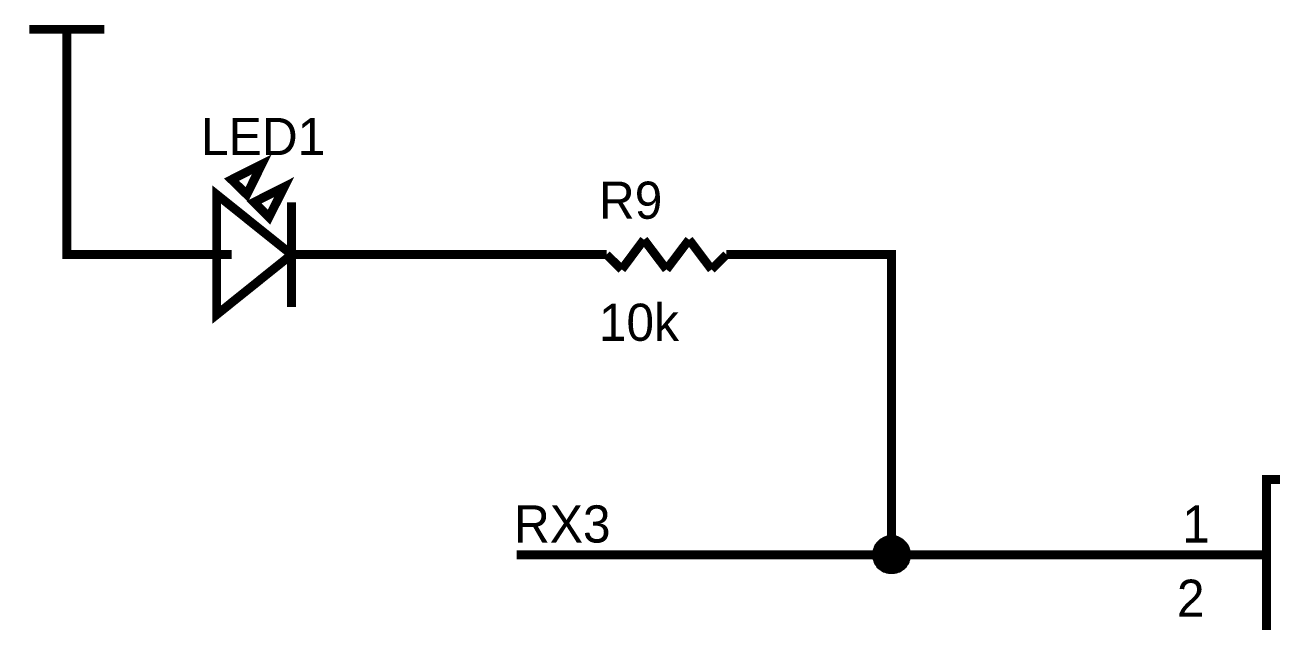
# Model space of a CAD drawing. Header units: millimetres. Extents: x 0 to 19, y 0 to 9.5.
# Drawn here: x 1.144 to 2.806, y 1.911 to 2.706 of the extents above; entities that cross this region are included whole.
import ezdxf

# ---------------------------------------------------------------- set-up
doc = ezdxf.new("R2010")
doc.units = ezdxf.units.MM
doc.header["$MEASUREMENT"] = 0
doc.layers.add('Sheet', color=255, linetype='Continuous')

msp = doc.modelspace()

# ---------------------------------------------------------------- linework, layer by layer
at = {"layer": 'Sheet'}
for points, const_width in [([(1.1504, 2.6999), (1.2503, 2.6999)], 0.0118), ([(1.2003, 2.5996), (1.2003, 2.6999)], 0.0118), ([(1.2003, 2.5996), (1.2003, 2.3998), (1.3002, 2.3998)], 0.0118), ([(1.5001, 2.3299), (1.5001, 2.4696)], 0.0118), ([(1.9404, 2.3799), (1.97, 2.4197)], 0.0118), ([(1.97, 2.4197), (2.0001, 2.3799)], 0.0118), ([(2.0001, 2.3799), (2.0302, 2.4197)], 0.0118), ([(2.0302, 2.4197), (2.0602, 2.3799)], 0.0118), ([(1.4002, 2.3998), (1.3002, 2.3998)], 0.0118), ([(1.42, 2.3998), (1.3904, 2.3998)], 0.0118), ([(1.5102, 2.3998), (1.4903, 2.3998)], 0.0118), ([(1.5001, 2.3998), (1.6004, 2.3998)], 0.0118), ([(1.6004, 2.3998), (1.9002, 2.3998)], 0.0118), ([(1.9201, 2.3998), (1.9002, 2.3998)], 0.0118), ([(1.9201, 2.3998), (1.9404, 2.3799)], 0.0118), ([(2.0602, 2.3799), (2.0801, 2.3998)], 0.0118), ([(2.0801, 2.3998), (2.1, 2.3998)], 0.0118), ([(2.1, 2.3998), (2.3003, 2.3998), (2.3003, 1.9997), (2.6, 1.9997)], 0.0118), ([(2.2804, 1.9997), (2.2804, 2.0005), (2.2804, 2.0019), (2.2808, 2.0027), (2.2808, 2.0036), (2.2808, 2.0045), (2.2813, 2.0058), (2.2817, 2.0067), (2.2822, 2.0076), (2.2822, 2.0085), (2.2826, 2.0094), (2.283, 2.0103), (2.2839, 2.0111), (2.2844, 2.0116), (2.2848, 2.0125), (2.2857, 2.0134), (2.2861, 2.0138), (2.287, 2.0147), (2.2875, 2.0151), (2.2883, 2.016), (2.2892, 2.0165), (2.2901, 2.0169), (2.2906, 2.0173), (2.2914, 2.0178), (2.2923, 2.0182), (2.2932, 2.0187), (2.2945, 2.0191), (2.2954, 2.0195), (2.2963, 2.0195), (2.2972, 2.0195), (2.2981, 2.02), (2.2994, 2.02), (2.3003, 2.02)], 0.0118), ([(2.2804, 1.9997), (2.2804, 2.0005), (2.2804, 2.0019), (2.2808, 2.0027), (2.2808, 2.0036), (2.2808, 2.0045), (2.2813, 2.0058), (2.2817, 2.0067), (2.2822, 2.0076), (2.2822, 2.0085), (2.2826, 2.0094), (2.283, 2.0103), (2.2839, 2.0111), (2.2844, 2.0116), (2.2848, 2.0125), (2.2857, 2.0134), (2.2861, 2.0138), (2.287, 2.0147), (2.2875, 2.0151), (2.2883, 2.016), (2.2892, 2.0165), (2.2901, 2.0169), (2.2906, 2.0173), (2.2914, 2.0178), (2.2923, 2.0182), (2.2932, 2.0187), (2.2945, 2.0191), (2.2954, 2.0195), (2.2963, 2.0195), (2.2972, 2.0195), (2.2981, 2.02), (2.2994, 2.02), (2.3003, 2.02)], 0.0118), ([(2.2804, 1.9997), (2.2804, 2.0005), (2.2804, 2.0019), (2.2808, 2.0027), (2.2808, 2.0036), (2.2808, 2.0045), (2.2813, 2.0058), (2.2817, 2.0067), (2.2822, 2.0076), (2.2822, 2.0085), (2.2826, 2.0094), (2.283, 2.0103), (2.2839, 2.0111), (2.2844, 2.0116), (2.2848, 2.0125), (2.2857, 2.0134), (2.2861, 2.0138), (2.287, 2.0147), (2.2875, 2.0151), (2.2883, 2.016), (2.2892, 2.0165), (2.2901, 2.0169), (2.2906, 2.0173), (2.2914, 2.0178), (2.2923, 2.0182), (2.2932, 2.0187), (2.2945, 2.0191), (2.2954, 2.0195), (2.2963, 2.0195), (2.2972, 2.0195), (2.2981, 2.02), (2.2994, 2.02), (2.3003, 2.02)], 0.0118), ([(2.2804, 1.9997), (2.2804, 2.0005), (2.2804, 2.0019), (2.2808, 2.0027), (2.2808, 2.0036), (2.2808, 2.0045), (2.2813, 2.0058), (2.2817, 2.0067), (2.2822, 2.0076), (2.2822, 2.0085), (2.2826, 2.0094), (2.283, 2.0103), (2.2839, 2.0111), (2.2844, 2.0116), (2.2848, 2.0125), (2.2857, 2.0134), (2.2861, 2.0138), (2.287, 2.0147), (2.2875, 2.0151), (2.2883, 2.016), (2.2892, 2.0165), (2.2901, 2.0169), (2.2906, 2.0173), (2.2914, 2.0178), (2.2923, 2.0182), (2.2932, 2.0187), (2.2945, 2.0191), (2.2954, 2.0195), (2.2963, 2.0195), (2.2972, 2.0195), (2.2981, 2.02), (2.2994, 2.02), (2.3003, 2.02)], 0.0118), ([(2.2804, 1.9997), (2.2804, 2.0005), (2.2804, 2.0019), (2.2808, 2.0027), (2.2808, 2.0036), (2.2808, 2.0045), (2.2813, 2.0058), (2.2817, 2.0067), (2.2822, 2.0076), (2.2822, 2.0085), (2.2826, 2.0094), (2.283, 2.0103), (2.2839, 2.0111), (2.2844, 2.0116), (2.2848, 2.0125), (2.2857, 2.0134), (2.2861, 2.0138), (2.287, 2.0147), (2.2875, 2.0151), (2.2883, 2.016), (2.2892, 2.0165), (2.2901, 2.0169), (2.2906, 2.0173), (2.2914, 2.0178), (2.2923, 2.0182), (2.2932, 2.0187), (2.2945, 2.0191), (2.2954, 2.0195), (2.2963, 2.0195), (2.2972, 2.0195), (2.2981, 2.02), (2.2994, 2.02), (2.3003, 2.02)], 0.0039), ([(2.2804, 1.9997), (2.2804, 2.0005), (2.2804, 2.0019), (2.2808, 2.0027), (2.2808, 2.0036), (2.2808, 2.0045), (2.2813, 2.0058), (2.2817, 2.0067), (2.2822, 2.0076), (2.2822, 2.0085), (2.2826, 2.0094), (2.283, 2.0103), (2.2839, 2.0111), (2.2844, 2.0116), (2.2848, 2.0125), (2.2857, 2.0134), (2.2861, 2.0138), (2.287, 2.0147), (2.2875, 2.0151), (2.2883, 2.016), (2.2892, 2.0165), (2.2901, 2.0169), (2.2906, 2.0173), (2.2914, 2.0178), (2.2923, 2.0182), (2.2932, 2.0187), (2.2945, 2.0191), (2.2954, 2.0195), (2.2963, 2.0195), (2.2972, 2.0195), (2.2981, 2.02), (2.2994, 2.02), (2.3003, 2.02)], 0.0039), ([(2.2804, 1.9997), (2.2804, 2.0005), (2.2804, 2.0019), (2.2808, 2.0027), (2.2808, 2.0036), (2.2808, 2.0045), (2.2813, 2.0058), (2.2817, 2.0067), (2.2822, 2.0076), (2.2822, 2.0085), (2.2826, 2.0094), (2.283, 2.0103), (2.2839, 2.0111), (2.2844, 2.0116), (2.2848, 2.0125), (2.2857, 2.0134), (2.2861, 2.0138), (2.287, 2.0147), (2.2875, 2.0151), (2.2883, 2.016), (2.2892, 2.0165), (2.2901, 2.0169), (2.2906, 2.0173), (2.2914, 2.0178), (2.2923, 2.0182), (2.2932, 2.0187), (2.2945, 2.0191), (2.2954, 2.0195), (2.2963, 2.0195), (2.2972, 2.0195), (2.2981, 2.02), (2.2994, 2.02), (2.3003, 2.02)], 0.0039), ([(2.2804, 1.9997), (2.2804, 2.0005), (2.2804, 2.0019), (2.2808, 2.0027), (2.2808, 2.0036), (2.2808, 2.0045), (2.2813, 2.0058), (2.2817, 2.0067), (2.2822, 2.0076), (2.2822, 2.0085), (2.2826, 2.0094), (2.283, 2.0103), (2.2839, 2.0111), (2.2844, 2.0116), (2.2848, 2.0125), (2.2857, 2.0134), (2.2861, 2.0138), (2.287, 2.0147), (2.2875, 2.0151), (2.2883, 2.016), (2.2892, 2.0165), (2.2901, 2.0169), (2.2906, 2.0173), (2.2914, 2.0178), (2.2923, 2.0182), (2.2932, 2.0187), (2.2945, 2.0191), (2.2954, 2.0195), (2.2963, 2.0195), (2.2972, 2.0195), (2.2981, 2.02), (2.2994, 2.02), (2.3003, 2.02)], 0.0039), ([(2.3003, 2.02), (2.3003, 2.02)], 0.0118), ([(2.3003, 2.02), (2.3012, 2.02), (2.3025, 2.02), (2.3034, 2.0195), (2.3043, 2.0195), (2.3051, 2.0195), (2.306, 2.0191), (2.3074, 2.0187), (2.3082, 2.0182), (2.3091, 2.0178), (2.31, 2.0173), (2.3105, 2.0169), (2.3113, 2.0165), (2.3122, 2.016), (2.3131, 2.0151), (2.3135, 2.0147), (2.3144, 2.0138), (2.3149, 2.0134), (2.3158, 2.0125), (2.3162, 2.0116), (2.3166, 2.0111), (2.3175, 2.0103), (2.318, 2.0094), (2.3184, 2.0085), (2.3184, 2.0076), (2.3189, 2.0067), (2.3193, 2.0058), (2.3197, 2.0045), (2.3197, 2.0036), (2.3197, 2.0027), (2.3202, 2.0019), (2.3202, 2.0005), (2.3202, 1.9997)], 0.0118), ([(2.3003, 2.02), (2.3003, 2.02)], 0.0118), ([(2.3003, 2.02), (2.3012, 2.02), (2.3025, 2.02), (2.3034, 2.0195), (2.3043, 2.0195), (2.3051, 2.0195), (2.306, 2.0191), (2.3074, 2.0187), (2.3082, 2.0182), (2.3091, 2.0178), (2.31, 2.0173), (2.3105, 2.0169), (2.3113, 2.0165), (2.3122, 2.016), (2.3131, 2.0151), (2.3135, 2.0147), (2.3144, 2.0138), (2.3149, 2.0134), (2.3158, 2.0125), (2.3162, 2.0116), (2.3166, 2.0111), (2.3175, 2.0103), (2.318, 2.0094), (2.3184, 2.0085), (2.3184, 2.0076), (2.3189, 2.0067), (2.3193, 2.0058), (2.3197, 2.0045), (2.3197, 2.0036), (2.3197, 2.0027), (2.3202, 2.0019), (2.3202, 2.0005), (2.3202, 1.9997)], 0.0118), ([(2.3003, 2.02), (2.3003, 2.02)], 0.0118), ([(2.3003, 2.02), (2.3012, 2.02), (2.3025, 2.02), (2.3034, 2.0195), (2.3043, 2.0195), (2.3051, 2.0195), (2.306, 2.0191), (2.3074, 2.0187), (2.3082, 2.0182), (2.3091, 2.0178), (2.31, 2.0173), (2.3105, 2.0169), (2.3113, 2.0165), (2.3122, 2.016), (2.3131, 2.0151), (2.3135, 2.0147), (2.3144, 2.0138), (2.3149, 2.0134), (2.3158, 2.0125), (2.3162, 2.0116), (2.3166, 2.0111), (2.3175, 2.0103), (2.318, 2.0094), (2.3184, 2.0085), (2.3184, 2.0076), (2.3189, 2.0067), (2.3193, 2.0058), (2.3197, 2.0045), (2.3197, 2.0036), (2.3197, 2.0027), (2.3202, 2.0019), (2.3202, 2.0005), (2.3202, 1.9997)], 0.0118), ([(2.3003, 2.02), (2.3003, 2.02)], 0.0118), ([(2.3003, 2.02), (2.3012, 2.02), (2.3025, 2.02), (2.3034, 2.0195), (2.3043, 2.0195), (2.3051, 2.0195), (2.306, 2.0191), (2.3074, 2.0187), (2.3082, 2.0182), (2.3091, 2.0178), (2.31, 2.0173), (2.3105, 2.0169), (2.3113, 2.0165), (2.3122, 2.016), (2.3131, 2.0151), (2.3135, 2.0147), (2.3144, 2.0138), (2.3149, 2.0134), (2.3158, 2.0125), (2.3162, 2.0116), (2.3166, 2.0111), (2.3175, 2.0103), (2.318, 2.0094), (2.3184, 2.0085), (2.3184, 2.0076), (2.3189, 2.0067), (2.3193, 2.0058), (2.3197, 2.0045), (2.3197, 2.0036), (2.3197, 2.0027), (2.3202, 2.0019), (2.3202, 2.0005), (2.3202, 1.9997)], 0.0118), ([(2.3003, 2.02), (2.3003, 2.02)], 0.0039), ([(2.3003, 2.02), (2.3012, 2.02), (2.3025, 2.02), (2.3034, 2.0195), (2.3043, 2.0195), (2.3051, 2.0195), (2.306, 2.0191), (2.3074, 2.0187), (2.3082, 2.0182), (2.3091, 2.0178), (2.31, 2.0173), (2.3105, 2.0169), (2.3113, 2.0165), (2.3122, 2.016), (2.3131, 2.0151), (2.3135, 2.0147), (2.3144, 2.0138), (2.3149, 2.0134), (2.3158, 2.0125), (2.3162, 2.0116), (2.3166, 2.0111), (2.3175, 2.0103), (2.318, 2.0094), (2.3184, 2.0085), (2.3184, 2.0076), (2.3189, 2.0067), (2.3193, 2.0058), (2.3197, 2.0045), (2.3197, 2.0036), (2.3197, 2.0027), (2.3202, 2.0019), (2.3202, 2.0005), (2.3202, 1.9997)], 0.0039), ([(2.3003, 2.02), (2.3003, 2.02)], 0.0039), ([(2.3003, 2.02), (2.3012, 2.02), (2.3025, 2.02), (2.3034, 2.0195), (2.3043, 2.0195), (2.3051, 2.0195), (2.306, 2.0191), (2.3074, 2.0187), (2.3082, 2.0182), (2.3091, 2.0178), (2.31, 2.0173), (2.3105, 2.0169), (2.3113, 2.0165), (2.3122, 2.016), (2.3131, 2.0151), (2.3135, 2.0147), (2.3144, 2.0138), (2.3149, 2.0134), (2.3158, 2.0125), (2.3162, 2.0116), (2.3166, 2.0111), (2.3175, 2.0103), (2.318, 2.0094), (2.3184, 2.0085), (2.3184, 2.0076), (2.3189, 2.0067), (2.3193, 2.0058), (2.3197, 2.0045), (2.3197, 2.0036), (2.3197, 2.0027), (2.3202, 2.0019), (2.3202, 2.0005), (2.3202, 1.9997)], 0.0039), ([(2.3003, 2.02), (2.3003, 2.02)], 0.0039), ([(2.3003, 2.02), (2.3012, 2.02), (2.3025, 2.02), (2.3034, 2.0195), (2.3043, 2.0195), (2.3051, 2.0195), (2.306, 2.0191), (2.3074, 2.0187), (2.3082, 2.0182), (2.3091, 2.0178), (2.31, 2.0173), (2.3105, 2.0169), (2.3113, 2.0165), (2.3122, 2.016), (2.3131, 2.0151), (2.3135, 2.0147), (2.3144, 2.0138), (2.3149, 2.0134), (2.3158, 2.0125), (2.3162, 2.0116), (2.3166, 2.0111), (2.3175, 2.0103), (2.318, 2.0094), (2.3184, 2.0085), (2.3184, 2.0076), (2.3189, 2.0067), (2.3193, 2.0058), (2.3197, 2.0045), (2.3197, 2.0036), (2.3197, 2.0027), (2.3202, 2.0019), (2.3202, 2.0005), (2.3202, 1.9997)], 0.0039), ([(2.3003, 2.02), (2.3003, 2.02)], 0.0039), ([(2.3003, 2.02), (2.3012, 2.02), (2.3025, 2.02), (2.3034, 2.0195), (2.3043, 2.0195), (2.3051, 2.0195), (2.306, 2.0191), (2.3074, 2.0187), (2.3082, 2.0182), (2.3091, 2.0178), (2.31, 2.0173), (2.3105, 2.0169), (2.3113, 2.0165), (2.3122, 2.016), (2.3131, 2.0151), (2.3135, 2.0147), (2.3144, 2.0138), (2.3149, 2.0134), (2.3158, 2.0125), (2.3162, 2.0116), (2.3166, 2.0111), (2.3175, 2.0103), (2.318, 2.0094), (2.3184, 2.0085), (2.3184, 2.0076), (2.3189, 2.0067), (2.3193, 2.0058), (2.3197, 2.0045), (2.3197, 2.0036), (2.3197, 2.0027), (2.3202, 2.0019), (2.3202, 2.0005), (2.3202, 1.9997)], 0.0039), ([(2.3003, 1.9997), (1.8003, 1.9997)], 0.0118), ([(2.3003, 1.9798), (2.2994, 1.9798), (2.2981, 1.9798), (2.2972, 1.9802), (2.2963, 1.9802), (2.2954, 1.9802), (2.2945, 1.9806), (2.2932, 1.9811), (2.2923, 1.9815), (2.2914, 1.9815), (2.2906, 1.982), (2.2901, 1.9824), (2.2892, 1.9833), (2.2883, 1.9837), (2.2875, 1.9842), (2.287, 1.9851), (2.2861, 1.9855), (2.2857, 1.9864), (2.2848, 1.9868), (2.2844, 1.9877), (2.2839, 1.9886), (2.283, 1.9895), (2.2826, 1.9899), (2.2822, 1.9908), (2.2822, 1.9917), (2.2817, 1.9926), (2.2813, 1.9939), (2.2808, 1.9948), (2.2808, 1.9957), (2.2808, 1.9966), (2.2804, 1.9974), (2.2804, 1.9988), (2.2804, 1.9997)], 0.0118), ([(2.2804, 1.9997), (2.2804, 1.9997)], 0.0118), ([(2.3003, 1.9798), (2.2994, 1.9798), (2.2981, 1.9798), (2.2972, 1.9802), (2.2963, 1.9802), (2.2954, 1.9802), (2.2945, 1.9806), (2.2932, 1.9811), (2.2923, 1.9815), (2.2914, 1.9815), (2.2906, 1.982), (2.2901, 1.9824), (2.2892, 1.9833), (2.2883, 1.9837), (2.2875, 1.9842), (2.287, 1.9851), (2.2861, 1.9855), (2.2857, 1.9864), (2.2848, 1.9868), (2.2844, 1.9877), (2.2839, 1.9886), (2.283, 1.9895), (2.2826, 1.9899), (2.2822, 1.9908), (2.2822, 1.9917), (2.2817, 1.9926), (2.2813, 1.9939), (2.2808, 1.9948), (2.2808, 1.9957), (2.2808, 1.9966), (2.2804, 1.9974), (2.2804, 1.9988), (2.2804, 1.9997)], 0.0118), ([(2.2804, 1.9997), (2.2804, 1.9997)], 0.0118), ([(2.3003, 1.9798), (2.2994, 1.9798), (2.2981, 1.9798), (2.2972, 1.9802), (2.2963, 1.9802), (2.2954, 1.9802), (2.2945, 1.9806), (2.2932, 1.9811), (2.2923, 1.9815), (2.2914, 1.9815), (2.2906, 1.982), (2.2901, 1.9824), (2.2892, 1.9833), (2.2883, 1.9837), (2.2875, 1.9842), (2.287, 1.9851), (2.2861, 1.9855), (2.2857, 1.9864), (2.2848, 1.9868), (2.2844, 1.9877), (2.2839, 1.9886), (2.283, 1.9895), (2.2826, 1.9899), (2.2822, 1.9908), (2.2822, 1.9917), (2.2817, 1.9926), (2.2813, 1.9939), (2.2808, 1.9948), (2.2808, 1.9957), (2.2808, 1.9966), (2.2804, 1.9974), (2.2804, 1.9988), (2.2804, 1.9997)], 0.0118), ([(2.2804, 1.9997), (2.2804, 1.9997)], 0.0118), ([(2.3003, 1.9798), (2.2994, 1.9798), (2.2981, 1.9798), (2.2972, 1.9802), (2.2963, 1.9802), (2.2954, 1.9802), (2.2945, 1.9806), (2.2932, 1.9811), (2.2923, 1.9815), (2.2914, 1.9815), (2.2906, 1.982), (2.2901, 1.9824), (2.2892, 1.9833), (2.2883, 1.9837), (2.2875, 1.9842), (2.287, 1.9851), (2.2861, 1.9855), (2.2857, 1.9864), (2.2848, 1.9868), (2.2844, 1.9877), (2.2839, 1.9886), (2.283, 1.9895), (2.2826, 1.9899), (2.2822, 1.9908), (2.2822, 1.9917), (2.2817, 1.9926), (2.2813, 1.9939), (2.2808, 1.9948), (2.2808, 1.9957), (2.2808, 1.9966), (2.2804, 1.9974), (2.2804, 1.9988), (2.2804, 1.9997)], 0.0118), ([(2.2804, 1.9997), (2.2804, 1.9997)], 0.0118), ([(2.3003, 1.9798), (2.2994, 1.9798), (2.2981, 1.9798), (2.2972, 1.9802), (2.2963, 1.9802), (2.2954, 1.9802), (2.2945, 1.9806), (2.2932, 1.9811), (2.2923, 1.9815), (2.2914, 1.9815), (2.2906, 1.982), (2.2901, 1.9824), (2.2892, 1.9833), (2.2883, 1.9837), (2.2875, 1.9842), (2.287, 1.9851), (2.2861, 1.9855), (2.2857, 1.9864), (2.2848, 1.9868), (2.2844, 1.9877), (2.2839, 1.9886), (2.283, 1.9895), (2.2826, 1.9899), (2.2822, 1.9908), (2.2822, 1.9917), (2.2817, 1.9926), (2.2813, 1.9939), (2.2808, 1.9948), (2.2808, 1.9957), (2.2808, 1.9966), (2.2804, 1.9974), (2.2804, 1.9988), (2.2804, 1.9997)], 0.0039), ([(2.2804, 1.9997), (2.2804, 1.9997)], 0.0039), ([(2.3003, 1.9798), (2.2994, 1.9798), (2.2981, 1.9798), (2.2972, 1.9802), (2.2963, 1.9802), (2.2954, 1.9802), (2.2945, 1.9806), (2.2932, 1.9811), (2.2923, 1.9815), (2.2914, 1.9815), (2.2906, 1.982), (2.2901, 1.9824), (2.2892, 1.9833), (2.2883, 1.9837), (2.2875, 1.9842), (2.287, 1.9851), (2.2861, 1.9855), (2.2857, 1.9864), (2.2848, 1.9868), (2.2844, 1.9877), (2.2839, 1.9886), (2.283, 1.9895), (2.2826, 1.9899), (2.2822, 1.9908), (2.2822, 1.9917), (2.2817, 1.9926), (2.2813, 1.9939), (2.2808, 1.9948), (2.2808, 1.9957), (2.2808, 1.9966), (2.2804, 1.9974), (2.2804, 1.9988), (2.2804, 1.9997)], 0.0039), ([(2.2804, 1.9997), (2.2804, 1.9997)], 0.0039), ([(2.3003, 1.9798), (2.2994, 1.9798), (2.2981, 1.9798), (2.2972, 1.9802), (2.2963, 1.9802), (2.2954, 1.9802), (2.2945, 1.9806), (2.2932, 1.9811), (2.2923, 1.9815), (2.2914, 1.9815), (2.2906, 1.982), (2.2901, 1.9824), (2.2892, 1.9833), (2.2883, 1.9837), (2.2875, 1.9842), (2.287, 1.9851), (2.2861, 1.9855), (2.2857, 1.9864), (2.2848, 1.9868), (2.2844, 1.9877), (2.2839, 1.9886), (2.283, 1.9895), (2.2826, 1.9899), (2.2822, 1.9908), (2.2822, 1.9917), (2.2817, 1.9926), (2.2813, 1.9939), (2.2808, 1.9948), (2.2808, 1.9957), (2.2808, 1.9966), (2.2804, 1.9974), (2.2804, 1.9988), (2.2804, 1.9997)], 0.0039), ([(2.2804, 1.9997), (2.2804, 1.9997)], 0.0039), ([(2.3003, 1.9798), (2.2994, 1.9798), (2.2981, 1.9798), (2.2972, 1.9802), (2.2963, 1.9802), (2.2954, 1.9802), (2.2945, 1.9806), (2.2932, 1.9811), (2.2923, 1.9815), (2.2914, 1.9815), (2.2906, 1.982), (2.2901, 1.9824), (2.2892, 1.9833), (2.2883, 1.9837), (2.2875, 1.9842), (2.287, 1.9851), (2.2861, 1.9855), (2.2857, 1.9864), (2.2848, 1.9868), (2.2844, 1.9877), (2.2839, 1.9886), (2.283, 1.9895), (2.2826, 1.9899), (2.2822, 1.9908), (2.2822, 1.9917), (2.2817, 1.9926), (2.2813, 1.9939), (2.2808, 1.9948), (2.2808, 1.9957), (2.2808, 1.9966), (2.2804, 1.9974), (2.2804, 1.9988), (2.2804, 1.9997)], 0.0039), ([(2.2804, 1.9997), (2.2804, 1.9997)], 0.0039), ([(2.3202, 1.9997), (2.3202, 1.9988), (2.3202, 1.9974), (2.3197, 1.9966), (2.3197, 1.9957), (2.3197, 1.9948), (2.3193, 1.9939), (2.3189, 1.9926), (2.3184, 1.9917), (2.3184, 1.9908), (2.318, 1.9899), (2.3175, 1.9895), (2.3166, 1.9886), (2.3162, 1.9877), (2.3158, 1.9868), (2.3149, 1.9864), (2.3144, 1.9855), (2.3135, 1.9851), (2.3131, 1.9842), (2.3122, 1.9837), (2.3113, 1.9833), (2.3105, 1.9824), (2.31, 1.982), (2.3091, 1.9815), (2.3082, 1.9815), (2.3074, 1.9811), (2.306, 1.9806), (2.3051, 1.9802), (2.3043, 1.9802), (2.3034, 1.9802), (2.3025, 1.9798), (2.3012, 1.9798), (2.3003, 1.9798)], 0.0118), ([(2.3202, 1.9997), (2.3202, 1.9988), (2.3202, 1.9974), (2.3197, 1.9966), (2.3197, 1.9957), (2.3197, 1.9948), (2.3193, 1.9939), (2.3189, 1.9926), (2.3184, 1.9917), (2.3184, 1.9908), (2.318, 1.9899), (2.3175, 1.9895), (2.3166, 1.9886), (2.3162, 1.9877), (2.3158, 1.9868), (2.3149, 1.9864), (2.3144, 1.9855), (2.3135, 1.9851), (2.3131, 1.9842), (2.3122, 1.9837), (2.3113, 1.9833), (2.3105, 1.9824), (2.31, 1.982), (2.3091, 1.9815), (2.3082, 1.9815), (2.3074, 1.9811), (2.306, 1.9806), (2.3051, 1.9802), (2.3043, 1.9802), (2.3034, 1.9802), (2.3025, 1.9798), (2.3012, 1.9798), (2.3003, 1.9798)], 0.0118), ([(2.3202, 1.9997), (2.3202, 1.9988), (2.3202, 1.9974), (2.3197, 1.9966), (2.3197, 1.9957), (2.3197, 1.9948), (2.3193, 1.9939), (2.3189, 1.9926), (2.3184, 1.9917), (2.3184, 1.9908), (2.318, 1.9899), (2.3175, 1.9895), (2.3166, 1.9886), (2.3162, 1.9877), (2.3158, 1.9868), (2.3149, 1.9864), (2.3144, 1.9855), (2.3135, 1.9851), (2.3131, 1.9842), (2.3122, 1.9837), (2.3113, 1.9833), (2.3105, 1.9824), (2.31, 1.982), (2.3091, 1.9815), (2.3082, 1.9815), (2.3074, 1.9811), (2.306, 1.9806), (2.3051, 1.9802), (2.3043, 1.9802), (2.3034, 1.9802), (2.3025, 1.9798), (2.3012, 1.9798), (2.3003, 1.9798)], 0.0118), ([(2.3202, 1.9997), (2.3202, 1.9988), (2.3202, 1.9974), (2.3197, 1.9966), (2.3197, 1.9957), (2.3197, 1.9948), (2.3193, 1.9939), (2.3189, 1.9926), (2.3184, 1.9917), (2.3184, 1.9908), (2.318, 1.9899), (2.3175, 1.9895), (2.3166, 1.9886), (2.3162, 1.9877), (2.3158, 1.9868), (2.3149, 1.9864), (2.3144, 1.9855), (2.3135, 1.9851), (2.3131, 1.9842), (2.3122, 1.9837), (2.3113, 1.9833), (2.3105, 1.9824), (2.31, 1.982), (2.3091, 1.9815), (2.3082, 1.9815), (2.3074, 1.9811), (2.306, 1.9806), (2.3051, 1.9802), (2.3043, 1.9802), (2.3034, 1.9802), (2.3025, 1.9798), (2.3012, 1.9798), (2.3003, 1.9798)], 0.0118), ([(2.3202, 1.9997), (2.3202, 1.9988), (2.3202, 1.9974), (2.3197, 1.9966), (2.3197, 1.9957), (2.3197, 1.9948), (2.3193, 1.9939), (2.3189, 1.9926), (2.3184, 1.9917), (2.3184, 1.9908), (2.318, 1.9899), (2.3175, 1.9895), (2.3166, 1.9886), (2.3162, 1.9877), (2.3158, 1.9868), (2.3149, 1.9864), (2.3144, 1.9855), (2.3135, 1.9851), (2.3131, 1.9842), (2.3122, 1.9837), (2.3113, 1.9833), (2.3105, 1.9824), (2.31, 1.982), (2.3091, 1.9815), (2.3082, 1.9815), (2.3074, 1.9811), (2.306, 1.9806), (2.3051, 1.9802), (2.3043, 1.9802), (2.3034, 1.9802), (2.3025, 1.9798), (2.3012, 1.9798), (2.3003, 1.9798)], 0.0039), ([(2.3202, 1.9997), (2.3202, 1.9988), (2.3202, 1.9974), (2.3197, 1.9966), (2.3197, 1.9957), (2.3197, 1.9948), (2.3193, 1.9939), (2.3189, 1.9926), (2.3184, 1.9917), (2.3184, 1.9908), (2.318, 1.9899), (2.3175, 1.9895), (2.3166, 1.9886), (2.3162, 1.9877), (2.3158, 1.9868), (2.3149, 1.9864), (2.3144, 1.9855), (2.3135, 1.9851), (2.3131, 1.9842), (2.3122, 1.9837), (2.3113, 1.9833), (2.3105, 1.9824), (2.31, 1.982), (2.3091, 1.9815), (2.3082, 1.9815), (2.3074, 1.9811), (2.306, 1.9806), (2.3051, 1.9802), (2.3043, 1.9802), (2.3034, 1.9802), (2.3025, 1.9798), (2.3012, 1.9798), (2.3003, 1.9798)], 0.0039), ([(2.3202, 1.9997), (2.3202, 1.9988), (2.3202, 1.9974), (2.3197, 1.9966), (2.3197, 1.9957), (2.3197, 1.9948), (2.3193, 1.9939), (2.3189, 1.9926), (2.3184, 1.9917), (2.3184, 1.9908), (2.318, 1.9899), (2.3175, 1.9895), (2.3166, 1.9886), (2.3162, 1.9877), (2.3158, 1.9868), (2.3149, 1.9864), (2.3144, 1.9855), (2.3135, 1.9851), (2.3131, 1.9842), (2.3122, 1.9837), (2.3113, 1.9833), (2.3105, 1.9824), (2.31, 1.982), (2.3091, 1.9815), (2.3082, 1.9815), (2.3074, 1.9811), (2.306, 1.9806), (2.3051, 1.9802), (2.3043, 1.9802), (2.3034, 1.9802), (2.3025, 1.9798), (2.3012, 1.9798), (2.3003, 1.9798)], 0.0039), ([(2.3202, 1.9997), (2.3202, 1.9988), (2.3202, 1.9974), (2.3197, 1.9966), (2.3197, 1.9957), (2.3197, 1.9948), (2.3193, 1.9939), (2.3189, 1.9926), (2.3184, 1.9917), (2.3184, 1.9908), (2.318, 1.9899), (2.3175, 1.9895), (2.3166, 1.9886), (2.3162, 1.9877), (2.3158, 1.9868), (2.3149, 1.9864), (2.3144, 1.9855), (2.3135, 1.9851), (2.3131, 1.9842), (2.3122, 1.9837), (2.3113, 1.9833), (2.3105, 1.9824), (2.31, 1.982), (2.3091, 1.9815), (2.3082, 1.9815), (2.3074, 1.9811), (2.306, 1.9806), (2.3051, 1.9802), (2.3043, 1.9802), (2.3034, 1.9802), (2.3025, 1.9798), (2.3012, 1.9798), (2.3003, 1.9798)], 0.0039), ([(2.3202, 1.9997), (2.3202, 1.9997), (2.3202, 1.9997), (2.3202, 1.9997), (2.3202, 1.9997), (2.3202, 1.9997), (2.3202, 1.9997), (2.3202, 1.9997), (2.3202, 1.9997), (2.3202, 1.9997), (2.3202, 1.9997), (2.3202, 1.9997), (2.3202, 1.9997), (2.3202, 1.9997), (2.3202, 1.9997), (2.3202, 1.9997), (2.3202, 1.9997), (2.3202, 1.9997), (2.3202, 1.9997), (2.3202, 1.9997), (2.3202, 1.9997), (2.3202, 1.9997), (2.3202, 1.9997), (2.3202, 1.9997), (2.3202, 1.9997), (2.3202, 1.9997), (2.3202, 1.9997), (2.3202, 1.9997), (2.3202, 1.9997), (2.3202, 1.9997), (2.3202, 1.9997), (2.3202, 1.9997), (2.3202, 1.9997)], 0.0118), ([(2.3202, 1.9997), (2.3202, 1.9997)], 0.0118), ([(2.3202, 1.9997), (2.3202, 1.9997), (2.3202, 1.9997), (2.3202, 1.9997), (2.3202, 1.9997), (2.3202, 1.9997), (2.3202, 1.9997), (2.3202, 1.9997), (2.3202, 1.9997), (2.3202, 1.9997), (2.3202, 1.9997), (2.3202, 1.9997), (2.3202, 1.9997), (2.3202, 1.9997), (2.3202, 1.9997), (2.3202, 1.9997), (2.3202, 1.9997), (2.3202, 1.9997), (2.3202, 1.9997), (2.3202, 1.9997), (2.3202, 1.9997), (2.3202, 1.9997), (2.3202, 1.9997), (2.3202, 1.9997), (2.3202, 1.9997), (2.3202, 1.9997), (2.3202, 1.9997), (2.3202, 1.9997), (2.3202, 1.9997), (2.3202, 1.9997), (2.3202, 1.9997), (2.3202, 1.9997), (2.3202, 1.9997)], 0.0118), ([(2.3202, 1.9997), (2.3202, 1.9997)], 0.0118), ([(2.3202, 1.9997), (2.3202, 1.9997), (2.3202, 1.9997), (2.3202, 1.9997), (2.3202, 1.9997), (2.3202, 1.9997), (2.3202, 1.9997), (2.3202, 1.9997), (2.3202, 1.9997), (2.3202, 1.9997), (2.3202, 1.9997), (2.3202, 1.9997), (2.3202, 1.9997), (2.3202, 1.9997), (2.3202, 1.9997), (2.3202, 1.9997), (2.3202, 1.9997), (2.3202, 1.9997), (2.3202, 1.9997), (2.3202, 1.9997), (2.3202, 1.9997), (2.3202, 1.9997), (2.3202, 1.9997), (2.3202, 1.9997), (2.3202, 1.9997), (2.3202, 1.9997), (2.3202, 1.9997), (2.3202, 1.9997), (2.3202, 1.9997), (2.3202, 1.9997), (2.3202, 1.9997), (2.3202, 1.9997), (2.3202, 1.9997)], 0.0118), ([(2.3202, 1.9997), (2.3202, 1.9997)], 0.0118), ([(2.3202, 1.9997), (2.3202, 1.9997), (2.3202, 1.9997), (2.3202, 1.9997), (2.3202, 1.9997), (2.3202, 1.9997), (2.3202, 1.9997), (2.3202, 1.9997), (2.3202, 1.9997), (2.3202, 1.9997), (2.3202, 1.9997), (2.3202, 1.9997), (2.3202, 1.9997), (2.3202, 1.9997), (2.3202, 1.9997), (2.3202, 1.9997), (2.3202, 1.9997), (2.3202, 1.9997), (2.3202, 1.9997), (2.3202, 1.9997), (2.3202, 1.9997), (2.3202, 1.9997), (2.3202, 1.9997), (2.3202, 1.9997), (2.3202, 1.9997), (2.3202, 1.9997), (2.3202, 1.9997), (2.3202, 1.9997), (2.3202, 1.9997), (2.3202, 1.9997), (2.3202, 1.9997), (2.3202, 1.9997), (2.3202, 1.9997)], 0.0118), ([(2.3202, 1.9997), (2.3202, 1.9997)], 0.0118), ([(2.3202, 1.9997), (2.3202, 1.9997), (2.3202, 1.9997), (2.3202, 1.9997), (2.3202, 1.9997), (2.3202, 1.9997), (2.3202, 1.9997), (2.3202, 1.9997), (2.3202, 1.9997), (2.3202, 1.9997), (2.3202, 1.9997), (2.3202, 1.9997), (2.3202, 1.9997), (2.3202, 1.9997), (2.3202, 1.9997), (2.3202, 1.9997), (2.3202, 1.9997), (2.3202, 1.9997), (2.3202, 1.9997), (2.3202, 1.9997), (2.3202, 1.9997), (2.3202, 1.9997), (2.3202, 1.9997), (2.3202, 1.9997), (2.3202, 1.9997), (2.3202, 1.9997), (2.3202, 1.9997), (2.3202, 1.9997), (2.3202, 1.9997), (2.3202, 1.9997), (2.3202, 1.9997), (2.3202, 1.9997), (2.3202, 1.9997)], 0.0039), ([(2.3202, 1.9997), (2.3202, 1.9997)], 0.0039), ([(2.3202, 1.9997), (2.3202, 1.9997), (2.3202, 1.9997), (2.3202, 1.9997), (2.3202, 1.9997), (2.3202, 1.9997), (2.3202, 1.9997), (2.3202, 1.9997), (2.3202, 1.9997), (2.3202, 1.9997), (2.3202, 1.9997), (2.3202, 1.9997), (2.3202, 1.9997), (2.3202, 1.9997), (2.3202, 1.9997), (2.3202, 1.9997), (2.3202, 1.9997), (2.3202, 1.9997), (2.3202, 1.9997), (2.3202, 1.9997), (2.3202, 1.9997), (2.3202, 1.9997), (2.3202, 1.9997), (2.3202, 1.9997), (2.3202, 1.9997), (2.3202, 1.9997), (2.3202, 1.9997), (2.3202, 1.9997), (2.3202, 1.9997), (2.3202, 1.9997), (2.3202, 1.9997), (2.3202, 1.9997), (2.3202, 1.9997)], 0.0039), ([(2.3202, 1.9997), (2.3202, 1.9997)], 0.0039), ([(2.3202, 1.9997), (2.3202, 1.9997), (2.3202, 1.9997), (2.3202, 1.9997), (2.3202, 1.9997), (2.3202, 1.9997), (2.3202, 1.9997), (2.3202, 1.9997), (2.3202, 1.9997), (2.3202, 1.9997), (2.3202, 1.9997), (2.3202, 1.9997), (2.3202, 1.9997), (2.3202, 1.9997), (2.3202, 1.9997), (2.3202, 1.9997), (2.3202, 1.9997), (2.3202, 1.9997), (2.3202, 1.9997), (2.3202, 1.9997), (2.3202, 1.9997), (2.3202, 1.9997), (2.3202, 1.9997), (2.3202, 1.9997), (2.3202, 1.9997), (2.3202, 1.9997), (2.3202, 1.9997), (2.3202, 1.9997), (2.3202, 1.9997), (2.3202, 1.9997), (2.3202, 1.9997), (2.3202, 1.9997), (2.3202, 1.9997)], 0.0039), ([(2.3202, 1.9997), (2.3202, 1.9997)], 0.0039), ([(2.3202, 1.9997), (2.3202, 1.9997), (2.3202, 1.9997), (2.3202, 1.9997), (2.3202, 1.9997), (2.3202, 1.9997), (2.3202, 1.9997), (2.3202, 1.9997), (2.3202, 1.9997), (2.3202, 1.9997), (2.3202, 1.9997), (2.3202, 1.9997), (2.3202, 1.9997), (2.3202, 1.9997), (2.3202, 1.9997), (2.3202, 1.9997), (2.3202, 1.9997), (2.3202, 1.9997), (2.3202, 1.9997), (2.3202, 1.9997), (2.3202, 1.9997), (2.3202, 1.9997), (2.3202, 1.9997), (2.3202, 1.9997), (2.3202, 1.9997), (2.3202, 1.9997), (2.3202, 1.9997), (2.3202, 1.9997), (2.3202, 1.9997), (2.3202, 1.9997), (2.3202, 1.9997), (2.3202, 1.9997), (2.3202, 1.9997)], 0.0039), ([(2.3202, 1.9997), (2.3202, 1.9997)], 0.0039), ([(2.8003, 1.9997), (2.6, 1.9997)], 0.0118)]:
    msp.add_lwpolyline(points, dxfattribs=dict(at, const_width=const_width))
for points, const_width in [([(1.4404, 2.4798), (1.42, 2.4997), (1.4603, 2.52), (1.4404, 2.4798)], 0.0118), ([(1.4404, 2.4798), (1.42, 2.4997), (1.4603, 2.52), (1.4404, 2.4798)], 0.0039), ([(1.47, 2.4497), (1.4501, 2.4696), (1.4903, 2.4899), (1.47, 2.4497)], 0.0118), ([(1.47, 2.4497), (1.4501, 2.4696), (1.4903, 2.4899), (1.47, 2.4497)], 0.0039), ([(1.4002, 2.3197), (1.4002, 2.4798), (1.5001, 2.3998), (1.4002, 2.3197)], 0.0118), ([(1.4002, 2.3197), (1.4002, 2.4798), (1.5001, 2.3998), (1.4002, 2.3197)], 0.0039), ([(2.8003, 2.1), (3.3003, 2.1), (3.3003, 1.6), (2.8003, 1.6), (2.8003, 2.1)], 0.0118)]:
    msp.add_lwpolyline(points, close=True, dxfattribs=dict(at, const_width=const_width))
at = {"layer": 'Sheet', "const_width": 0.02}
msp.add_lwpolyline([(2.29, 2, 1), (2.31, 2, 1)], format="xyb", close=True, dxfattribs=at)

# ---------------------------------------------------------------- texts
at = {"layer": 'Sheet'}
for s, height, p in [('LED1', 0.04952, (1.3794, 2.5324)), ('R9', 0.04952, (1.9099, 2.4475)), ('10k', 0.04952, (1.9099, 2.2848)), ('RX3', 0.04952, (1.7967, 2.016)), ('1', 0.0495, (2.688, 2.016)), ('2', 0.0495, (2.6809, 1.917))]:
    msp.add_text(s, height=height, dxfattribs=at).set_placement(p)

doc.saveas('drawing.dxf')
